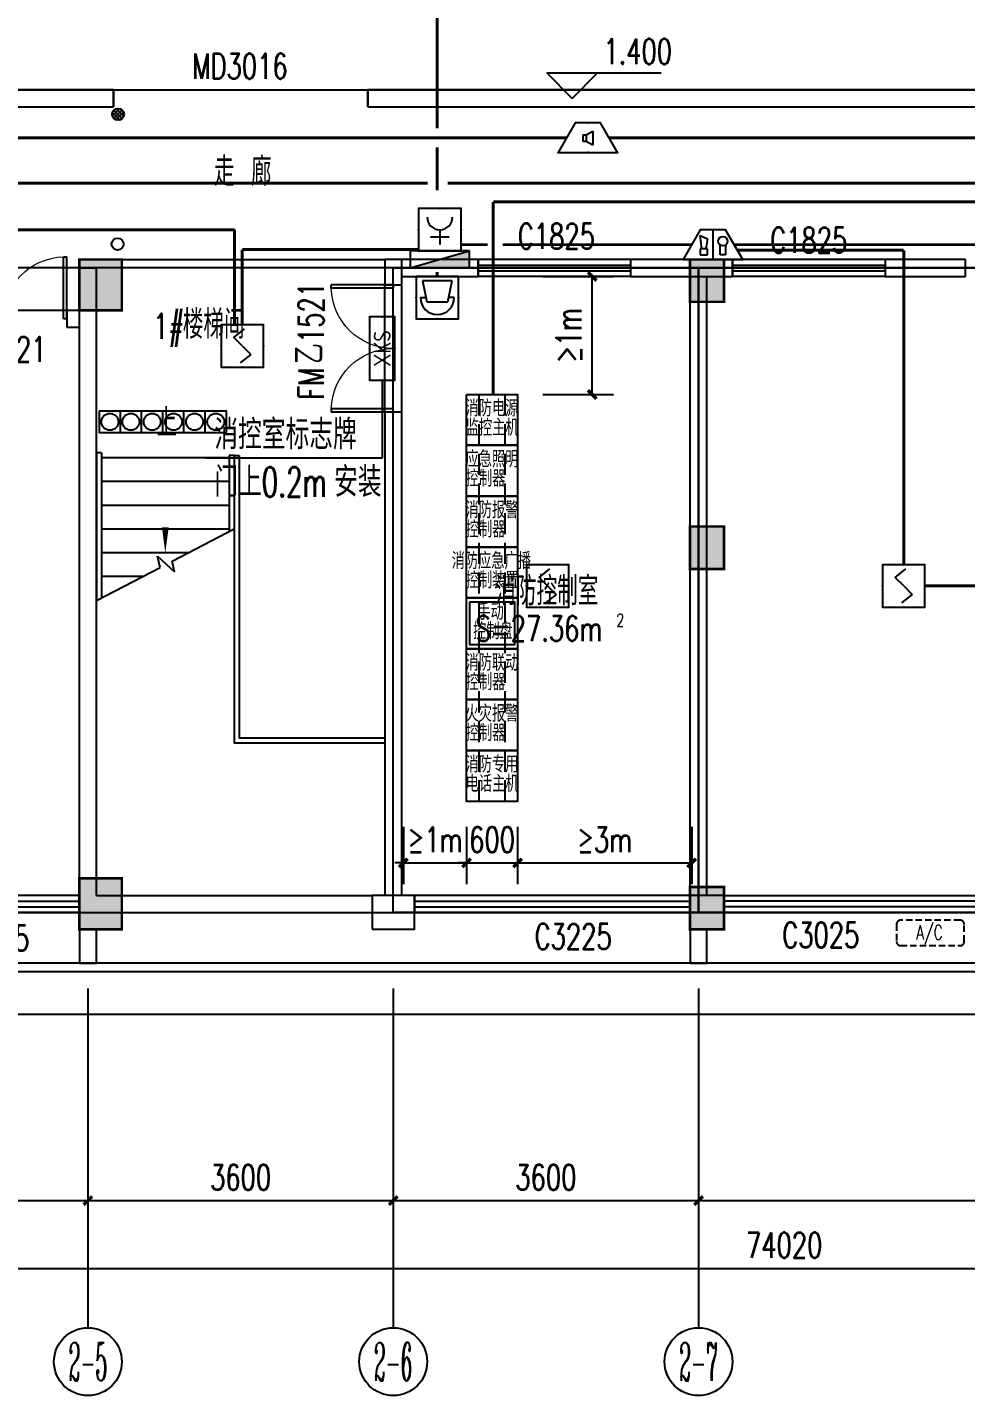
# Model space of a CAD drawing. Extents: x -9422388 to 15610651, y -1992469 to 953794.
# Drawn here: x -2956510 to -2945446, y -446159 to -430022 of the extents above; entities that cross this region are included whole.
import ezdxf
from ezdxf.enums import TextEntityAlignment as Align

# ---------------------------------------------------------------- set-up
doc = ezdxf.new("R2010")
doc.units = 0
doc.header["$LTSCALE"] = 1000
for name, pattern in [('( Hidden )', [0.375, 0.25, -0.125]), ('DASH', [0.35, 0.25, -0.1]), ('DOTE', [2.42, 2, -0.2, 0.02, -0.2])]:
    doc.linetypes.add(name, pattern=pattern)
for name, color, linetype in [('A-FLOR-HVAC', 4, 'Continuous'), ('AXIS_TEXT', 7, 'Continuous'), ('C-KZ', 2, 'Continuous'), ('C-Z-HATCH', 253, 'Continuous'), ('CABLETRAY_FIRE', 1, 'DASH'), ('DIM-箱柜', 3, 'Continuous'), ('DIM_SYMB', 3, 'Continuous'), ('EQUIP-消防', 3, 'Continuous'), ('EQUIP-箱柜', 3, 'Continuous'), ('EQUIP_消火栓', 7, 'Continuous'), ('TEL_DIM', 3, 'Continuous'), ('TEL_TEXT', 7, 'Continuous'), ('WINDOW_TEXT', 7, 'Continuous'), ('WIRE-消防', 5, 'DOTE'), ('WIRE-消防广播', 4, 'TG_BC'), ('WIRE-消防电话', 4, 'TG_F')]:
    doc.layers.add(name, color=color, linetype=linetype)
doc.styles.add('_TCH_AXIS', font='COMPLEX', dxfattribs={"bigfont": 'GBCBIG'})
doc.styles.add('_TCH_DIM', font='SIMPLEX', dxfattribs={"bigfont": 'GBCBIG'})
doc.styles.add('_TCH_DIM_T3', font='SIMPLEX', dxfattribs={"width": 0.705882, "bigfont": 'GBCBIG'})
doc.styles.add('_TCH_WINDOW', font='SIMPLEX', dxfattribs={"height": 3.5, "bigfont": 'GBCBIG'})
doc.styles.add('_TEL_ATTDEF', font='GBENOR', dxfattribs={"width": 0.8, "height": 3, "bigfont": 'GBCBIG'})
doc.styles.add('_TEL_DIM', font='SIMPLEX', dxfattribs={"width": 0.8, "height": 3.5, "bigfont": 'HZTXT'})
doc.styles.add('COMPLEX', font='COMPLEX')
doc.styles.get("Standard").update_dxf_attribs({"font": 'gbenor.shx', "bigfont": 'gbcbig.shx'})
doc.styles.add('TG_LINETYPE', font='SIMPLEX', dxfattribs={"width": 0.8, "height": 3.5, "bigfont": 'HZTXT'})
doc.linetypes.add('TG_BC', pattern='A,2,-0.85,["BC",TG_LINETYPE,S=0.1,R=0,X=-0.65,Y=-0.15],0', length=2.85)
doc.linetypes.add('TG_F', pattern='A,2,-0.4,["F",TG_LINETYPE,S=0.1,R=0,X=-0.28,Y=-0.15],0', length=2.4)
doc.dimstyles.new('_TCH_ARCH&&100', dxfattribs={"dimtxt": 297.5, "dimasz": 100, "dimexe": 250, "dimexo": 300, "dimgap": 126.25, "dimtad": 1, "dimdec": 0, "dimzin": 0, "dimdsep": 46, "dimtxsty": '_TCH_DIM_T3', "dimblk": 'ARCHTICK', "dimcen": 0.09, "dimclrt": 7, "dimazin": 2, "dimtfac": 1, "dimtdec": 0, "dimtix": 1, "dimtmove": 2, "dimatfit": 3, "dimfxl": 0, "dimtolj": 1, "dimtzin": 0, "dimarcsym": 0})

# ---------------------------------------------------------------- blocks, each defined once
blk = doc.blocks.new('KTWJ1')
at = {"layer": 'A-FLOR-HVAC', "color": 0, "linetype": '( Hidden )', "ltscale": 0.3}
blk.add_lwpolyline([(152982, -14209, 0.414214), (153032, -14259), (153732, -14259, 0.414214), (153782, -14209), (153782, -14009, 0.414214), (153732, -13959), (153032, -13959, 0.414214), (152982, -14009)], format="xyb", close=True, dxfattribs=at)
at = {"layer": 'A-FLOR-HVAC', "color": 0, "style": '_TCH_WINDOW', "width": 0.705882}
blk.add_text('A/C', height=170, dxfattribs=at).set_placement((153214, -14188))
blk = doc.blocks.new('宿舍楼柱网2')
at = {"layer": 'C-Z-HATCH'}
h = blk.add_hatch(color=0, dxfattribs=at)
h.dxf.hatch_style = 1
h.paths.add_polyline_path([(119100, 330556), (119600, 330556), (119600, 329956), (119100, 329956)])
h = blk.add_hatch(color=0, dxfattribs=at)
h.dxf.hatch_style = 1
h.paths.add_polyline_path([(126300, 330556), (126700, 330556), (126700, 330056), (126300, 330056)])
h = blk.add_hatch(color=0, dxfattribs=at)
h.dxf.hatch_style = 1
h.paths.add_polyline_path([(126300, 327406), (126700, 327406), (126700, 326906), (126300, 326906)])
h = blk.add_hatch(color=0, dxfattribs=at)
h.dxf.hatch_style = 1
h.paths.add_polyline_path([(119100, 323256), (119600, 323256), (119600, 322656), (119100, 322656)])
h = blk.add_hatch(color=0, dxfattribs=at)
h.dxf.hatch_style = 1
h.paths.add_polyline_path([(126300, 323156), (126700, 323156), (126700, 322656), (126300, 322656)])
at = {"layer": 'C-KZ', "color": 0, "const_width": 30}
for points in [[(119100, 330556), (119600, 330556), (119600, 329956), (119100, 329956)], [(126300, 330556), (126700, 330556), (126700, 330056), (126300, 330056)], [(126300, 327406), (126700, 327406), (126700, 326906), (126300, 326906)], [(119100, 323256), (119600, 323256), (119600, 322656), (119100, 322656)], [(126300, 323156), (126700, 323156), (126700, 322656), (126300, 322656)]]:
    blk.add_lwpolyline(points, close=True, dxfattribs=at)
blk = doc.blocks.new('_ArchTick')
at = {"color": 0, "linetype": 'ByBlock', "const_width": 0.4}
blk.add_lwpolyline([(-0.5, -0.5), (0.5, 0.5)], dxfattribs=at)
blk = doc.blocks.new('*D2781')
at = {"color": 0, "lineweight": -2, "transparency": 16777216}
for p, q in [((1362230, -199693), (1362230, -202943)), ((1436250, -199693), (1436250, -202943)), ((1362230, -202693), (1436250, -202693))]:
    blk.add_line(p, q, dxfattribs=at)
at = {"layer": 'Defpoints', "color": 0, "transparency": 16777216}
for p in [(1362230, -199393), (1436250, -199393), (1436250, -202693)]:
    blk.add_point(p, dxfattribs=at)
at = {"color": 0, "lineweight": -2, "transparency": 16777216, "xscale": 100, "yscale": 100, "zscale": 100, "rotation": 180}
blk.add_blockref('_ArchTick', (1362230, -202693), dxfattribs=at)
at = {"color": 0, "lineweight": -2, "transparency": 16777216, "xscale": 100, "yscale": 100, "zscale": 100}
blk.add_blockref('_ArchTick', (1436250, -202693), dxfattribs=at)
at = {"color": 7, "transparency": 16777216, "insert": (1399240, -202418), "char_height": 297.5, "attachment_point": 5, "style": '_TCH_DIM_T3'}
blk.add_mtext('\\A1;74020', dxfattribs=at)
blk = doc.blocks.new('*D2785')
at = {"color": 0, "lineweight": -2, "transparency": 16777216}
for p, q in [((1383830, -199693), (1383830, -202143)), ((1391030, -199693), (1391030, -202143)), ((1383830, -201893), (1391030, -201893))]:
    blk.add_line(p, q, dxfattribs=at)
at = {"layer": 'Defpoints', "color": 0, "transparency": 16777216}
for p in [(1383830, -199393), (1391030, -199393), (1391030, -201893)]:
    blk.add_point(p, dxfattribs=at)
at = {"color": 0, "lineweight": -2, "transparency": 16777216, "xscale": 100, "yscale": 100, "zscale": 100, "rotation": 180}
blk.add_blockref('_ArchTick', (1383830, -201893), dxfattribs=at)
at = {"color": 0, "lineweight": -2, "transparency": 16777216, "xscale": 100, "yscale": 100, "zscale": 100}
blk.add_blockref('_ArchTick', (1391030, -201893), dxfattribs=at)
at = {"color": 7, "transparency": 16777216, "insert": (1387430, -201618), "char_height": 297.5, "attachment_point": 5, "style": '_TCH_DIM_T3'}
blk.add_mtext('\\A1;7200', dxfattribs=at)
blk = doc.blocks.new('*D2786')
at = {"color": 0, "lineweight": -2, "transparency": 16777216}
for p, q in [((1391030, -199693), (1391030, -202143)), ((1394630, -199693), (1394630, -202143)), ((1391030, -201893), (1394630, -201893))]:
    blk.add_line(p, q, dxfattribs=at)
at = {"layer": 'Defpoints', "color": 0, "transparency": 16777216}
for p in [(1391030, -199393), (1394630, -199393), (1394630, -201893)]:
    blk.add_point(p, dxfattribs=at)
at = {"color": 0, "lineweight": -2, "transparency": 16777216, "xscale": 100, "yscale": 100, "zscale": 100, "rotation": 180}
blk.add_blockref('_ArchTick', (1391030, -201893), dxfattribs=at)
at = {"color": 0, "lineweight": -2, "transparency": 16777216, "xscale": 100, "yscale": 100, "zscale": 100}
blk.add_blockref('_ArchTick', (1394630, -201893), dxfattribs=at)
at = {"color": 7, "transparency": 16777216, "insert": (1392830, -201618), "char_height": 297.5, "attachment_point": 5, "style": '_TCH_DIM_T3'}
blk.add_mtext('\\A1;3600', dxfattribs=at)
blk = doc.blocks.new('*D2787')
at = {"color": 0, "lineweight": -2, "transparency": 16777216}
for p, q in [((1394630, -199693), (1394630, -202143)), ((1398230, -199693), (1398230, -202143)), ((1394630, -201893), (1398230, -201893))]:
    blk.add_line(p, q, dxfattribs=at)
at = {"layer": 'Defpoints', "color": 0, "transparency": 16777216}
for p in [(1394630, -199393), (1398230, -199393), (1398230, -201893)]:
    blk.add_point(p, dxfattribs=at)
at = {"color": 0, "lineweight": -2, "transparency": 16777216, "xscale": 100, "yscale": 100, "zscale": 100, "rotation": 180}
blk.add_blockref('_ArchTick', (1394630, -201893), dxfattribs=at)
at = {"color": 0, "lineweight": -2, "transparency": 16777216, "xscale": 100, "yscale": 100, "zscale": 100}
blk.add_blockref('_ArchTick', (1398230, -201893), dxfattribs=at)
at = {"color": 7, "transparency": 16777216, "insert": (1396430, -201618), "char_height": 297.5, "attachment_point": 5, "style": '_TCH_DIM_T3'}
blk.add_mtext('\\A1;3600', dxfattribs=at)
blk = doc.blocks.new('*D2788')
at = {"color": 0, "lineweight": -2, "transparency": 16777216}
for p, q in [((1398230, -199693), (1398230, -202143)), ((1405430, -199693), (1405430, -202143)), ((1398230, -201893), (1405430, -201893))]:
    blk.add_line(p, q, dxfattribs=at)
at = {"layer": 'Defpoints', "color": 0, "transparency": 16777216}
for p in [(1398230, -199393), (1405430, -199393), (1405430, -201893)]:
    blk.add_point(p, dxfattribs=at)
at = {"color": 0, "lineweight": -2, "transparency": 16777216, "xscale": 100, "yscale": 100, "zscale": 100, "rotation": 180}
blk.add_blockref('_ArchTick', (1398230, -201893), dxfattribs=at)
at = {"color": 0, "lineweight": -2, "transparency": 16777216, "xscale": 100, "yscale": 100, "zscale": 100}
blk.add_blockref('_ArchTick', (1405430, -201893), dxfattribs=at)
at = {"color": 7, "transparency": 16777216, "insert": (1401830, -201618), "char_height": 297.5, "attachment_point": 5, "style": '_TCH_DIM_T3'}
blk.add_mtext('\\A1;7200', dxfattribs=at)
blk = doc.blocks.new('$DorLib2D$00000002')
at = {"color": 0}
for p, q in [((-0.5, 0), (-0.5, 0.4875)), ((-0.475, 0.4875), (-0.5, 0.4875)), ((-0.475, 0), (-0.475, 0.4875)), ((0.475, 0), (0.475, 0.4875)), ((0.475, 0.4875), (0.5, 0.4875)), ((0.5, 0), (0.5, 0.4875)), ((-0.5, 0), (-0.475, 0)), ((0.5, 0), (0.475, 0))]:
    blk.add_line(p, q, dxfattribs=at)
at = {"color": 0, "lineweight": 13}
for centre, start, end in [((-0.4875, 0), 0, 88.53072), ((0.4875, 0), 91.46928, 180)]:
    blk.add_arc(centre, 0.4875, start, end, dxfattribs=at)
blk = doc.blocks.new('_AXISO')
at = {"color": 0}
blk.add_circle((0, 0), 0.5, dxfattribs=at)
at = {"layer": 'AXIS_TEXT', "color": 0, "style": 'COMPLEX', "width": 1.041667}
blk.add_attdef('A', text='', height=0.56, dxfattribs=at).set_placement((-0.25, -0.28), (0.25, -0.28), align=Align.FIT)
blk = doc.blocks.new('$TCHSYS$WIN2D')
at = {"color": 0}
for p, q in [((-0.5, 0.5), (0.5, 0.5)), ((-0.5, 0.5), (-0.5, -0.5)), ((0.5, 0.5), (0.5, -0.5)), ((0.5, 0.1667), (-0.5, 0.1667)), ((0.5, -0.1667), (-0.5, -0.1667)), ((-0.5, -0.5), (0.5, -0.5))]:
    blk.add_line(p, q, dxfattribs=at)
blk = doc.blocks.new('$equip$00002658')
for p, q in [((0.5, 1), (-0.5, 1)), ((-0.5, 1), (-0.5, 0)), ((0.5, 0), (0.5, 1)), ((-0.4, 0.5), (-0.27, 0.5)), ((-0.25, 0.6), (-0.35, 0.1)), ((0.25, 0.6), (-0.25, 0.6)), ((0.35, 0.1), (0.25, 0.6)), ((0.4, 0.5), (0.27, 0.5)), ((-0.5, 0), (0.5, 0)), ((-0.35, 0.1), (0.35, 0.1))]:
    blk.add_line(p, q)
at = {"const_width": 0.04}
blk.add_lwpolyline([(-0.5, 1), (0.5, 1), (0.5, 0), (-0.5, 0), (-0.5, 1), (0.5, 1)], dxfattribs=at)
blk.add_arc((0, 0.5), 0.4, 0, 180)
for p in [(0, 1), (-0.5, 0.5), (0.5, 0.5), (0, 0)]:
    blk.add_point(p)
at = {"color": 7, "flags": 1}
for tag, height, p in [('B', 0.4, (0.762, 0.292)), ('A', 0.00002, (0, 0))]:
    blk.add_attdef(tag, text='', height=height, dxfattribs=at).set_placement(p, align=Align.MIDDLE_CENTER)
blk = doc.blocks.new('$Equip$00002649')
for p, q in [((-0.5, 0.5), (-0.5, -0.5)), ((0.5, 0.5), (-0.5, 0.5)), ((-0.2, 0.2), (0.05, 0.4)), ((0.5, -0.5), (0.5, 0.5)), ((0, 0), (-0.2, 0.2)), ((0, 0), (0.2, -0.2)), ((0.2, -0.2), (-0.05, -0.4)), ((-0.5, -0.5), (0.5, -0.5))]:
    blk.add_line(p, q)
at = {"const_width": 0.04}
blk.add_lwpolyline([(-0.5, 0.5), (0.5, 0.5), (0.5, -0.5), (-0.5, -0.5), (-0.5, 0.5), (0.5, 0.5)], dxfattribs=at)
for p in [(0, 0.5), (-0.5, 0), (0.5, 0), (0, -0.5)]:
    blk.add_point(p)
at = {"color": 7, "flags": 1}
for tag, height, p in [('A', 0.00002, (0, 0)), ('B', 0.4, (0.762, -0.208))]:
    blk.add_attdef(tag, text='', height=height, dxfattribs=at).set_placement(p, align=Align.MIDDLE_CENTER)
blk = doc.blocks.new('$equip$00002705')
for p, q in [((-0.75, 0.6), (-0.75, 0)), ((0.75, 0.6), (-0.75, 0.6)), ((0.75, 0), (0.75, 0.6)), ((-0.75, 0), (0.75, 0))]:
    blk.add_line(p, q)
at = {"const_width": 0.04}
blk.add_lwpolyline([(-0.75, 0.6), (-0.75, 0), (0.75, 0), (0.75, 0.6), (-0.75, 0.6), (-0.75, 0)], dxfattribs=at)
for p in [(0, 0.6), (-0.75, 0.3), (0, 0), (0.75, 0.3)]:
    blk.add_point(p)
at = {"color": 7, "style": '_TEL_DIM'}
blk.add_attdef('$TEXT$', text='', height=0.4, dxfattribs=at).set_placement((0, 0.3), align=Align.MIDDLE_CENTER)
at = {"color": 7, "style": '_TEL_DIM', "flags": 1}
for tag in ['REMARK', 'A']:
    blk.add_attdef(tag, text='', height=0.4, dxfattribs=at).set_placement((0, 0), align=Align.MIDDLE_CENTER)
blk = doc.blocks.new('$equip$00002656')
for p, q in [((-0.5, 1), (-0.5, 0)), ((0.5, 1), (-0.5, 1)), ((0.5, 0), (0.5, 1)), ((-0.219, 0.331), (0.222, 0.331)), ((0, 0.5), (0, 0.15)), ((-0.5, 0), (0.5, 0))]:
    blk.add_line(p, q)
at = {"const_width": 0.04}
blk.add_lwpolyline([(-0.5, 1), (0.5, 1), (0.5, 0), (-0.5, 0), (-0.5, 1), (0.5, 1)], dxfattribs=at)
blk.add_arc((0, 0.8), 0.3, 180, 0)
for p in [(0, 1), (-0.5, 0.5), (0.5, 0.5), (0, 0)]:
    blk.add_point(p)
at = {"color": 7, "flags": 1}
for tag, height, p in [('B', 0.4, (0.762, 0.292)), ('A', 0.00002, (0, 0))]:
    blk.add_attdef(tag, text='', height=height, dxfattribs=at).set_placement(p, align=Align.MIDDLE_CENTER)
blk = doc.blocks.new('$equip$00002679')
for p, q in [((-0.3, 0.699), (-0.703, 0)), ((0.3, 0.699), (-0.3, 0.699)), ((0.3, 0.699), (-0.3, 0.699)), ((0, 0.699), (0, 0)), ((0.703, 0), (0.3, 0.699)), ((-0.264, 0.249), (-0.304, 0.569)), ((-0.304, 0.569), (-0.128, 0.489)), ((-0.128, 0.489), (-0.168, 0.249)), ((0.174, 0.11), (0.174, 0.338)), ((0.294, 0.338), (0.294, 0.11)), ((-0.703, 0), (0.703, 0)), ((-0.304, 0.249), (-0.304, 0.113)), ((-0.128, 0.249), (-0.304, 0.249)), ((-0.304, 0.113), (-0.128, 0.113)), ((-0.128, 0.113), (-0.128, 0.249)), ((0.294, 0.11), (0.174, 0.11))]:
    blk.add_line(p, q)
at = {"const_width": 0.04}
for points in [[(-0.299, 0.699), (0.301, 0.699), (0.703, 0), (-0.702, 0), (-0.299, 0.699), (0.301, 0.699)], [(-0.3, 0.699), (0.3, 0.699), (0.703, 0), (-0.703, 0), (-0.3, 0.699), (0.3, 0.699)]]:
    blk.add_lwpolyline(points, dxfattribs=at)
blk.add_circle((0.234, 0.43), 0.111)
for p in [(0, 0.699), (-0.501, 0.349), (0.502, 0.349), (0, 0)]:
    blk.add_point(p)
at = {"color": 7, "flags": 1}
for tag, height, p in [('B', 0.4, (0.961, 0.299)), ('A', 0.00002, (0, 0))]:
    blk.add_attdef(tag, text='', height=height, dxfattribs=at).set_placement(p, align=Align.MIDDLE_CENTER)
blk = doc.blocks.new('$equip$00002677')
for p, q in [((-0.3, 0.699), (-0.703, 0)), ((0.3, 0.699), (-0.3, 0.699)), ((0.703, 0), (0.3, 0.699)), ((-0.117, 0.421), (-0.117, 0.26)), ((-0.117, 0.421), (-0.036, 0.421)), ((-0.036, 0.421), (0.118, 0.503)), ((-0.036, 0.421), (-0.036, 0.26)), ((0.118, 0.503), (0.118, 0.173)), ((-0.703, 0), (0.703, 0)), ((-0.036, 0.26), (-0.117, 0.26)), ((0.118, 0.173), (-0.036, 0.26))]:
    blk.add_line(p, q)
at = {"const_width": 0.04}
blk.add_lwpolyline([(-0.3, 0.699), (0.3, 0.699), (0.703, 0), (-0.703, 0), (-0.3, 0.699), (0.3, 0.699)], dxfattribs=at)
blk.add_lwpolyline([(-0.3, 0.699), (0.3, 0.699), (0.703, 0), (-0.703, 0), (-0.3, 0.699), (0.3, 0.699)], dxfattribs=at)
for p in [(0, 0.699), (-0.501, 0.349), (0.502, 0.349), (0, 0)]:
    blk.add_point(p)
at = {"color": 7, "flags": 1}
for tag, height, p in [('B', 0.4, (0.961, 0.299)), ('A', 0.00002, (0, 0))]:
    blk.add_attdef(tag, text='', height=height, dxfattribs=at).set_placement(p, align=Align.MIDDLE_CENTER)
blk = doc.blocks.new('*D2993')
at = {"layer": 'Defpoints', "color": 0, "transparency": 16777216}
for p in [(-2950730, -432959), (-2949850, -432959), (-2950730, -434351)]:
    blk.add_point(p, dxfattribs=at)
at = {"layer": 'TEL_DIM', "color": 0, "lineweight": -2, "transparency": 16777216}
for p, q in [((-2950430, -432959), (-2949600, -432959)), ((-2949850, -434351), (-2949850, -432959)), ((-2950430, -434351), (-2949600, -434351))]:
    blk.add_line(p, q, dxfattribs=at)
at = {"layer": 'TEL_DIM', "color": 0, "lineweight": -2, "transparency": 16777216, "xscale": 100, "yscale": 100, "zscale": 100}
for p, rotation in [((-2949850, -432959), 90), ((-2949850, -434351), 270)]:
    blk.add_blockref('_ArchTick', p, dxfattribs=dict(at, rotation=rotation))
at = {"layer": 'TEL_DIM', "color": 7, "transparency": 16777216, "insert": (-2950125, -433655), "char_height": 297.5, "attachment_point": 5, "rotation": 90, "style": '_TCH_DIM_T3'}
blk.add_mtext('\\A1;≥1m', dxfattribs=at)
blk = doc.blocks.new('*D2994')
at = {"layer": 'Defpoints', "color": 0, "transparency": 16777216}
for p in [(-2950730, -439151), (-2948676, -439151), (-2948676, -439877)]:
    blk.add_point(p, dxfattribs=at)
at = {"layer": 'TEL_DIM', "color": 0, "lineweight": -2, "transparency": 16777216}
for p, q in [((-2950730, -439451), (-2950730, -440127)), ((-2948676, -439451), (-2948676, -440127)), ((-2950730, -439877), (-2948676, -439877))]:
    blk.add_line(p, q, dxfattribs=at)
at = {"layer": 'TEL_DIM', "color": 0, "lineweight": -2, "transparency": 16777216, "xscale": 100, "yscale": 100, "zscale": 100, "rotation": 180}
blk.add_blockref('_ArchTick', (-2950730, -439877), dxfattribs=at)
at = {"layer": 'TEL_DIM', "color": 0, "lineweight": -2, "transparency": 16777216, "xscale": 100, "yscale": 100, "zscale": 100}
blk.add_blockref('_ArchTick', (-2948676, -439877), dxfattribs=at)
at = {"layer": 'TEL_DIM', "color": 7, "transparency": 16777216, "insert": (-2949703, -439602), "char_height": 297.5, "attachment_point": 5, "style": '_TCH_DIM_T3'}
blk.add_mtext('\\A1;≥3m', dxfattribs=at)
blk = doc.blocks.new('*D2995')
at = {"layer": 'Defpoints', "color": 0, "transparency": 16777216}
for p in [(-2951330, -439151), (-2950730, -439151), (-2950730, -439877)]:
    blk.add_point(p, dxfattribs=at)
at = {"layer": 'TEL_DIM', "color": 0, "lineweight": -2, "transparency": 16777216}
for p, q in [((-2951330, -439451), (-2951330, -440127)), ((-2950730, -439451), (-2950730, -440127)), ((-2951330, -439877), (-2951430, -439877)), ((-2951330, -439877), (-2950730, -439877)), ((-2950730, -439877), (-2950630, -439877))]:
    blk.add_line(p, q, dxfattribs=at)
at = {"layer": 'TEL_DIM', "color": 0, "lineweight": -2, "transparency": 16777216, "xscale": 100, "yscale": 100, "zscale": 100}
blk.add_blockref('_ArchTick', (-2951330, -439877), dxfattribs=at)
at = {"layer": 'TEL_DIM', "color": 0, "lineweight": -2, "transparency": 16777216, "xscale": 100, "yscale": 100, "zscale": 100, "rotation": 180}
blk.add_blockref('_ArchTick', (-2950730, -439877), dxfattribs=at)
at = {"layer": 'TEL_DIM', "color": 7, "transparency": 16777216, "insert": (-2951030, -439602), "char_height": 297.5, "attachment_point": 5, "style": '_TCH_DIM_T3'}
blk.add_mtext('\\A1;600', dxfattribs=at)
blk = doc.blocks.new('*D2996')
at = {"layer": 'Defpoints', "color": 0, "transparency": 16777216}
for p in [(-2952076, -439151), (-2951330, -439151), (-2951330, -439877)]:
    blk.add_point(p, dxfattribs=at)
at = {"layer": 'TEL_DIM', "color": 0, "lineweight": -2, "transparency": 16777216}
for p, q in [((-2952076, -439451), (-2952076, -440127)), ((-2951330, -439451), (-2951330, -440127)), ((-2952076, -439877), (-2952176, -439877)), ((-2952076, -439877), (-2951330, -439877)), ((-2951330, -439877), (-2951230, -439877))]:
    blk.add_line(p, q, dxfattribs=at)
at = {"layer": 'TEL_DIM', "color": 0, "lineweight": -2, "transparency": 16777216, "xscale": 100, "yscale": 100, "zscale": 100}
blk.add_blockref('_ArchTick', (-2952076, -439877), dxfattribs=at)
at = {"layer": 'TEL_DIM', "color": 0, "lineweight": -2, "transparency": 16777216, "xscale": 100, "yscale": 100, "zscale": 100, "rotation": 180}
blk.add_blockref('_ArchTick', (-2951330, -439877), dxfattribs=at)
at = {"layer": 'TEL_DIM', "color": 7, "transparency": 16777216, "insert": (-2951703, -439602), "char_height": 297.5, "attachment_point": 5, "style": '_TCH_DIM_T3'}
blk.add_mtext('\\A1;≥1m', dxfattribs=at)
blk = doc.blocks.new('$TwtSys$00000434')
at = {"color": 0}
for p, q in [((-0.5, 0.5), (-0.5, -0.5)), ((-0.5, -0.5), (0.5, 0.5)), ((0.5, 0.5), (-0.5, 0.5)), ((0.5, -0.5), (0.5, 0.5)), ((-0.5, -0.5), (0.5, -0.5))]:
    blk.add_line(p, q, dxfattribs=at)
blk.add_solid([(0.5, -0.5), (0.5, 0.5), (-0.5, -0.5)], dxfattribs=at)
blk = doc.blocks.new('76867')
h = blk.add_hatch()
h.set_pattern_fill('ANSI37', color=8, scale=20)
h.set_pattern_definition([(45, (337078.676, 194924.172), (-22.4506403, 22.4506403), []), (135, (337078.676, 194924.172), (-22.4506403, -22.4506403), [])])
edge = h.paths.add_edge_path()
edge.add_arc((1391386.1, -189080.4), 70, 0, 360)
at = {"color": 8}
for p, q in [((1396740.4, -188892.6), (1396440.4, -188592.6)), ((1396440.4, -188592.6), (1397791.4, -188592.6)), ((1396740.4, -188892.6), (1397040.4, -188592.6)), ((1391329.8, -188792.6), (1376729.8, -188792.6)), ((1391329.8, -188992.6), (1391329.8, -188792.6)), ((1391329.8, -188792.6), (1394329.8, -188792.6)), ((1412729.8, -188792.5), (1394329.8, -188792.6)), ((1394329.8, -188792.6), (1394329.8, -188992.6)), ((1376729.8, -188992.6), (1391329.8, -188992.6)), ((1394329.8, -188992.6), (1412729.8, -188992.5)), ((1390929.8, -191492.6), (1390929.8, -190892.6)), ((1390929.8, -190892.6), (1391129.8, -190892.6)), ((1391129.8, -191492.6), (1391129.8, -190892.6)), ((1394529.8, -190792.6), (1394529.8, -191092.6)), ((1394729.8, -190792.6), (1394529.8, -190792.6)), ((1394729.8, -191092.6), (1394729.8, -190792.6)), ((1395629.8, -190792.6), (1394729.8, -190792.6)), ((1395629.8, -190992.6), (1395629.8, -190792.6)), ((1398229.8, -190792.6), (1397429.8, -190792.6)), ((1397429.8, -190792.6), (1397429.8, -190992.6)), ((1398629.8, -190792.6), (1398229.8, -190792.6)), ((1398629.8, -190992.6), (1398629.8, -190792.6)), ((1401379.8, -190792.6), (1400429.8, -190792.6)), ((1400429.8, -190792.6), (1400429.8, -190992.6)), ((1401379.8, -190992.6), (1401379.8, -190792.6)), ((1394729.8, -190992.6), (1395629.8, -190992.6)), ((1397429.8, -190992.6), (1398229.8, -190992.6)), ((1398129.8, -198292.6), (1398129.8, -190992.6)), ((1398229.8, -190992.6), (1398629.8, -190992.6)), ((1398329.8, -198292.6), (1398329.8, -190992.6)), ((1400429.8, -190992.6), (1401379.8, -190992.6)), ((1394529.8, -192592.6), (1394529.8, -191092.6)), ((1394529.8, -191092.6), (1394729.8, -191092.6)), ((1394729.8, -192592.6), (1394729.8, -191092.6)), ((1390779.8, -191392.6), (1389279.8, -191392.6)), ((1390929.8, -191392.6), (1390779.8, -191392.6)), ((1390779.8, -191392.6), (1390779.8, -191592.6)), ((1390929.8, -198492.6), (1390929.8, -191492.6)), ((1391129.8, -198292.6), (1391129.8, -191492.6)), ((1390779.8, -191592.6), (1390929.8, -191592.6)), ((1394729.8, -192592.6), (1394529.8, -192592.6)), ((1394529.8, -192592.6), (1394529.8, -198292.6)), ((1394729.8, -198292.6), (1394729.8, -192592.6)), ((1391129.8, -193072.6), (1391129.8, -194814.8)), ((1391189.8, -193072.6), (1391129.8, -193072.6)), ((1391129.8, -193132.6), (1391129.8, -194814.8)), ((1391189.8, -193072.6), (1391189.8, -194783.6)), ((1392694.8, -193132.6), (1391189.8, -193132.6)), ((1392694.8, -193102.6), (1392694.8, -194001.6)), ((1392754.8, -193102.6), (1392694.8, -193102.6)), ((1392754.8, -193102.6), (1392754.8, -193970.4)), ((1392754.8, -193132.6), (1392754.8, -193970.4)), ((1392694.8, -193412.6), (1391189.8, -193412.6)), ((1392694.8, -193692.6), (1391189.8, -193692.6)), ((1392022, -194351.1), (1392754.8, -193970.4)), ((1392694.8, -193972.6), (1391189.8, -193972.6)), ((1392211.7, -194252.6), (1391189.8, -194252.6)), ((1391880.3, -194424.8), (1391851.2, -194293)), ((1391851.2, -194293), (1392049.4, -194474.8)), ((1391129.8, -194814.8), (1391880.3, -194424.8)), ((1392049.4, -194474.8), (1392022, -194351.1)), ((1391672.9, -194532.6), (1391189.8, -194532.6)), ((1390929.8, -198492.6), (1390929.8, -198292.6)), ((1391129.8, -198292.6), (1394379.8, -198292.6)), ((1394529.8, -198292.6), (1394379.8, -198292.6)), ((1394879.8, -198292.6), (1394729.8, -198292.6)), ((1394879.8, -198692.6), (1394879.8, -198292.6)), ((1398229.8, -198292.6), (1398129.8, -198292.6)), ((1398129.8, -198292.6), (1398129.8, -198492.6)), ((1398529.8, -198292.6), (1398229.8, -198292.6)), ((1398529.8, -198492.6), (1398529.8, -198292.6)), ((1390929.8, -198492.6), (1394379.8, -198492.6)), ((1394379.8, -198492.6), (1394379.8, -198692.6)), ((1398129.8, -198492.6), (1398229.8, -198492.6)), ((1398229.8, -198492.6), (1398529.8, -198492.6)), ((1394379.8, -198692.6), (1394879.8, -198692.6)), ((1391029.8, -199392.6), (1391029.8, -203392.6)), ((1394629.8, -199392.6), (1394629.8, -203392.6)), ((1398229.8, -199392.6), (1398229.8, -203392.6))]:
    blk.add_line(p, q, dxfattribs=at)
at = {"color": 8, "linetype": 'DASH'}
for p, q in [((1391329.8, -188792.6), (1391329.8, -188992.6)), ((1394329.8, -188992.6), (1394329.8, -188792.6))]:
    blk.add_line(p, q, dxfattribs=at)
at = {"color": 8}
for points in [[(1362129.8, -198492.6), (1362129.8, -199692.6), (1437016.2, -199692.6), (1442376.7, -190006.3), (1428055.4, -167156.9), (1427208.2, -167688.1, -0.4142136), (1427897.4, -167846.3), (1441326.9, -189272.8, -0.2728148), (1441368.4, -190795.7), (1437149.6, -198418.9, -0.2728148), (1435837.2, -199192.6), (1362829.8, -199192.6, -0.4142136), (1362129.8, -198492.6)], [(1412729.8, -199092.6), (1362829.8, -199092.6, -0.4142136), (1362229.8, -198492.6), (1362229.8, -198492.6)]]:
    blk.add_lwpolyline(points, format="xyb", dxfattribs=at)
for points in [[(1369329.8, -198492.6), (1436308.8, -198492.6), (1440984.3, -190044.2), (1427038.8, -167794.6), (1420599.1, -171830.5), (1430951.3, -188347.3), (1429542.7, -190892.6), (1376629.8, -190892.6), (1376629.8, -188792.6), (1369329.8, -188792.6)], [(1398229.8, -198492.6), (1394629.8, -198492.6), (1394629.8, -190892.6), (1398229.8, -190892.6)], [(1398229.8, -190892.6), (1406929.8, -190892.6), (1406929.8, -198492.6), (1398229.8, -198492.6)], [(1392662.3, -192832.6), (1392662.3, -192582.6), (1391162.3, -192582.6), (1391162.3, -192832.6)], [(1394379.8, -198692.6), (1394879.8, -198692.6), (1394879.8, -198292.6), (1394379.8, -198292.6)], [(1390929.8, -199092.6), (1391129.8, -199092.6), (1391129.8, -198692.6), (1390929.8, -198692.6)], [(1398129.8, -199092.6), (1398329.8, -199092.6), (1398329.8, -198692.6), (1398129.8, -198692.6)]]:
    blk.add_lwpolyline(points, close=True, dxfattribs=at)
blk.add_lwpolyline([(1376629.8, -188792.6), (1426222.2, -188792.5, 0.5895079), (1427408.5, -186649), (1418819.7, -172945.8), (1420599.1, -171830.5), (1430951.3, -188347.3), (1429542.7, -190892.6), (1376629.8, -190892.6)], format="xyb", close=True, dxfattribs=at)
for points in [[(1391429.8, -190792.6), (1394529.8, -190792.6)], [(1391412.3, -192832.6), (1391412.3, -192582.6)], [(1391662.3, -192832.6), (1391662.3, -192582.6)], [(1391912.3, -192832.6), (1391912.3, -192582.6)], [(1392162.3, -192832.6), (1392162.3, -192582.6)], [(1392412.3, -192832.6), (1392412.3, -192582.6)], [(1392754.8, -193102.6), (1392754.8, -196492.6), (1394529.8, -196492.6)], [(1392754.8, -193102.6), (1392814.8, -193102.6)], [(1392814.8, -193102.6), (1392814.8, -196432.6), (1394529.8, -196432.6)]]:
    blk.add_lwpolyline(points, dxfattribs=at)
for centre, radius in [((1391386.1, -189080.4), 70), ((1391379.3, -190611.1), 70), ((1391289.8, -192707.6), 100), ((1391537.3, -192707.6), 100), ((1391787.3, -192707.6), 100), ((1392039.8, -192707.6), 100), ((1392287.3, -192707.6), 100), ((1392537.3, -192707.6), 100)]:
    blk.add_circle(centre, radius, dxfattribs=at)
at = {"layer": 'DIM_SYMB', "color": 8}
blk.add_lwpolyline([(1391942.3, -192992.6, 0, 0, 0), (1391942.3, -194252.6, 0, 80, 0), (1391942.3, -193952.6, 0, 0, 0)], format="xyseb", dxfattribs=at)
at = {"color": 8}
ref = blk.add_blockref('$TCHSYS$WIN2D', (1396529.8, -190892.6), dxfattribs=dict(at, xscale=-1800, yscale=200, zscale=200, rotation=359.9999999999944))
ref.add_attrib('A', 'C1825', (1396099.5, -190666.4), dxfattribs={"layer": 'WINDOW_TEXT', "color": 8, "height": 297.5, "style": '_TCH_WINDOW', "width": 0.705882})
ref = blk.add_blockref('$TCHSYS$WIN2D', (1399529.8, -190892.6), dxfattribs=dict(at, xscale=-1800, yscale=200, zscale=200, rotation=359.9999999999954))
ref.add_attrib('A', 'C1825', (1399074.8, -190713.6), dxfattribs={"layer": 'WINDOW_TEXT', "color": 8, "height": 297.5, "style": '_TCH_WINDOW', "width": 0.705882})
for name, p in [('宿舍楼柱网2', (1271829.4, -521348.5)), ('KTWJ1', (1247582.3, -184626.5))]:
    blk.add_blockref(name, p, dxfattribs=at)
ref = blk.add_blockref('$DorLib2D$00000002', (1390029.8, -191492.6), dxfattribs=dict(at, xscale=1500, yscale=-1500, zscale=200, rotation=180))
ref.add_attrib('A', 'M1521', (1389604.8, -192001.2), dxfattribs={"layer": 'WINDOW_TEXT', "color": 8, "height": 297.5, "style": '_TCH_WINDOW', "width": 0.705882})
at = {"color": 8, "xscale": -1500, "yscale": 1500, "zscale": 200, "rotation": 90.00000000040554}
blk.add_blockref('$DorLib2D$00000002', (1394629.8, -191842.6), dxfattribs=at)
at = {"color": 8}
ref = blk.add_blockref('$TCHSYS$WIN2D', (1389304.8, -198392.6), dxfattribs=dict(at, xscale=-3250, yscale=200, zscale=200, rotation=359.9999999999972))
ref.add_attrib('A', 'XJC3225', (1389105.6, -198947.2), dxfattribs={"layer": 'WINDOW_TEXT', "color": 8, "height": 297.5, "style": '_TCH_WINDOW', "width": 0.705882})
ref = blk.add_blockref('$TCHSYS$WIN2D', (1396504.8, -198392.6), dxfattribs=dict(at, xscale=-3250, yscale=200, zscale=200, rotation=359.9999999999926))
ref.add_attrib('A', 'C3225', (1396297.6, -198925.9), dxfattribs={"layer": 'WINDOW_TEXT', "color": 8, "height": 297.5, "style": '_TCH_WINDOW', "width": 0.705882})
ref = blk.add_blockref('$TCHSYS$WIN2D', (1400054.8, -198392.6), dxfattribs=dict(at, xscale=3049.999114640988, yscale=200, zscale=200, rotation=359.9999999999936))
ref.add_attrib('A', 'C3025', (1399217.6, -198908.9), dxfattribs={"layer": 'WINDOW_TEXT', "color": 8, "height": 297.5, "style": '_TCH_WINDOW', "width": 0.705882})
ref = blk.add_blockref('_AXISO', (1391029.8, -203792.6), dxfattribs=dict(at, xscale=800, yscale=800, zscale=800))
ref.add_attrib('A', '2-5', dxfattribs={"layer": 'AXIS_TEXT', "color": 8, "height": 452.55, "style": '_TCH_AXIS', "width": 0.35}).set_placement((1390803.5, -204018.8), (1391256.1, -204018.8), align=Align.FIT)
ref = blk.add_blockref('_AXISO', (1394629.8, -203792.6), dxfattribs=dict(at, xscale=800, yscale=800, zscale=800))
ref.add_attrib('A', '2-6', dxfattribs={"layer": 'AXIS_TEXT', "color": 8, "height": 452.55, "style": '_TCH_AXIS', "width": 0.35}).set_placement((1394403.5, -204018.8), (1394856.1, -204018.8), align=Align.FIT)
ref = blk.add_blockref('_AXISO', (1398229.8, -203792.6), dxfattribs=dict(at, xscale=800, yscale=800, zscale=800))
ref.add_attrib('A', '2-7', dxfattribs={"layer": 'AXIS_TEXT', "color": 8, "height": 452.55, "style": '_TCH_AXIS', "width": 0.35}).set_placement((1398003.5, -204018.8), (1398456.1, -204018.8), align=Align.FIT)
at = {"color": 8, "style": '_TCH_DIM', "width": 0.705882}
for s, height, p in [('1.400', 297.5, (1397107.5, -188487.6)), ('1#', 297.5, (1391798.2, -191727.5)), ('S=27.36m', 297.5, (1395601.6, -195294.7)), ('2', 148.8, (1397261.6, -195119.7))]:
    blk.add_text(s, height=height, dxfattribs=at).set_placement(p)
at = {"color": 8, "style": '_TCH_DIM'}
for s, height, p in [('走', 337.6, (1392516.5, -189926.4)), ('廊', 337.6, (1392952.3, -189926.4)), ('楼梯间', 337.59, (1392148.2, -191727.5)), ('消防控制室', 337.59, (1395833.4, -194871.5))]:
    blk.add_text(s, height=height, dxfattribs=at).set_placement(p)
at = {"layer": 'DIM_SYMB', "color": 7, "style": '_TCH_DIM'}
blk.add_text('上', height=337.6, dxfattribs=at).set_placement((1391838.1, -192887.6))
at = {"layer": 'WINDOW_TEXT', "color": 8, "style": '_TCH_WINDOW', "width": 0.705882}
for s, rotation, p in [('MD3016', 0.00004, (1392259.8, -188661.6)), ('1521', 90, (1393809.9, -191778)), ('FM', 90, (1393809.9, -192443.7))]:
    blk.add_text(s, height=297.5, rotation=rotation, dxfattribs=at).set_placement(p)
at = {"layer": 'WINDOW_TEXT', "color": 8, "style": '_TCH_WINDOW'}
blk.add_text('乙', height=337.6, rotation=90, dxfattribs=at).set_placement((1393809.9, -192023.7))
at = {"color": 8}
for p1, p2, distance, picture, middle in [((1362229.8, -199392.6), (1436249.8, -199392.6), -3300, '*D2781', (1399239.8, -202417.6)), ((1383829.8, -199392.6), (1391029.8, -199392.6), -2500, '*D2785', (1387429.8, -201617.6)), ((1391029.8, -199392.6), (1394629.8, -199392.6), -2500, '*D2786', (1392829.8, -201617.6)), ((1394629.8, -199392.6), (1398229.8, -199392.6), -2500, '*D2787', (1396429.8, -201617.6)), ((1398229.8, -199392.6), (1405429.8, -199392.6), -2500, '*D2788', (1401829.8, -201617.6))]:
    dim = blk.add_aligned_dim(p1=p1, p2=p2, distance=distance, dimstyle='_TCH_ARCH&&100', dxfattribs=at)
    dim.commit()
    dim.dimension.update_dxf_attribs({"geometry": picture, "text_midpoint": middle})

msp = doc.modelspace()

# ---------------------------------------------------------------- linework, layer by layer
at = {"linetype": 'ByBlock', "ltscale": 2}
for points in [[(-2951330.47261, -434350.77477), (-2950730.47261, -434350.77477), (-2950730.47261, -434950.77477), (-2951330.47261, -434950.77477), (-2951330.47261, -434350.77477)], [(-2951330.47261, -434950.77477), (-2950730.47261, -434950.77477), (-2950730.47261, -435550.77477), (-2951330.47261, -435550.77477), (-2951330.47261, -434950.77477)], [(-2951330.47261, -435550.77477), (-2950730.47261, -435550.77477), (-2950730.47261, -436150.77477), (-2951330.47261, -436150.77477), (-2951330.47261, -435550.77477)], [(-2951330.47261, -436150.77477), (-2950730.47261, -436150.77477), (-2950730.47261, -436750.77477), (-2951330.47261, -436750.77477), (-2951330.47261, -436150.77477)], [(-2951330.47261, -436750.77477), (-2950730.47261, -436750.77477), (-2950730.47261, -437350.77477), (-2951330.47261, -437350.77477), (-2951330.47261, -436750.77477)], [(-2951330.47261, -437350.77477), (-2950730.47261, -437350.77477), (-2950730.47261, -437950.77477), (-2951330.47261, -437950.77477), (-2951330.47261, -437350.77477)], [(-2951330.47261, -437950.77477), (-2950730.47261, -437950.77477), (-2950730.47261, -438550.77477), (-2951330.47261, -438550.77477), (-2951330.47261, -437950.77477)], [(-2951330.47261, -438550.77477), (-2950730.47261, -438550.77477), (-2950730.47261, -439150.77477), (-2951330.47261, -439150.77477), (-2951330.47261, -438550.77477)]]:
    msp.add_lwpolyline(points, dxfattribs=at)
msp.add_lwpolyline([(-2951293.33009, -436796.39951), (-2950767.40366, -436796.39951), (-2950767.40366, -437303.48735), (-2951293.33009, -437303.48735)], close=True)
at = {"layer": 'CABLETRAY_FIRE'}
for p, q in [((-2951180.47261, -439150.77477), (-2951180.47261, -434350.77477)), ((-2951180.47261, -434350.77477), (-2950880.47261, -434350.77477)), ((-2950880.47261, -434350.77477), (-2950880.47261, -439150.77477)), ((-2950880.47261, -439150.77477), (-2951180.47261, -439150.77477))]:
    msp.add_line(p, q, dxfattribs=at)
at = {"layer": 'DIM-箱柜'}
for p, q in [((-2952325.77779, -434184.34813), (-2952325.77779, -435103.69684)), ((-2952325.77779, -435103.69684), (-2954410.47029, -435103.69684))]:
    msp.add_line(p, q, dxfattribs=at)
at = {"layer": 'WIRE-消防', "linetype": 'DOTE', "const_width": 35}
for points in [[(-2951016.62147, -434350.77477), (-2951016.62147, -432080.84719)], [(-2951016.62147, -432080.84719), (-2935387.77235, -432080.84719)], [(-2962575.77779, -432409.34813), (-2954066.73463, -432409.34813)], [(-2954066.73463, -433529.34813), (-2954066.73463, -432409.34813)], [(-2953975.77779, -433529.34813), (-2953975.77779, -432642.09623)], [(-2951895.77779, -432642.09623), (-2953975.77779, -432642.09623)], [(-2951395.77779, -432584.68653), (-2951082.66782, -432584.68653)], [(-2950904.12147, -432584.68653), (-2948676.36778, -432584.68653)], [(-2948174.86748, -432584.68653), (-2941005.93738, -432584.68653)], [(-2948136.98809, -432650.45832), (-2946175.77779, -432650.45832)], [(-2946175.77779, -436359.34813), (-2946175.77779, -432650.45832)], [(-2945925.77779, -436609.34813), (-2941825.77779, -436609.34813)]]:
    msp.add_lwpolyline(points, dxfattribs=at)
at = {"layer": 'WIRE-消防广播', "linetype": 'TG_BC', "const_width": 35}
for points in [[(-2965025.14415, -431323.25941), (-2950151.18532, -431323.25941)], [(-2949649.84488, -431323.25941), (-2935526.48466, -431323.25941)]]:
    msp.add_lwpolyline(points, dxfattribs=at)
at = {"layer": 'WIRE-消防电话', "linetype": 'TG_F', "const_width": 35}
for points in [[(-2951675.77779, -431210.75941), (-2951675.77779, -428113.92655)], [(-2951675.77779, -431942.41555), (-2951675.77779, -431435.75941)], [(-2962825.77779, -431857.88182), (-2951788.27779, -431857.88182)], [(-2951553.57098, -431857.88182), (-2935387.77235, -431857.88182)], [(-2951675.77779, -432959.34813), (-2951675.77779, -432907.04154)]]:
    msp.add_lwpolyline(points, dxfattribs=at)

# ---------------------------------------------------------------- block references
msp.add_blockref('76867', (-4346825.59257, -241966.77728))
at = {"layer": 'EQUIP-消防', "xscale": 500, "yscale": 500, "zscale": 500}
for name, p in [('$equip$00002677', (-2949900.59518, -431497.91839)), ('$equip$00002656', (-2951645.77779, -432659.34813)), ('$equip$00002679', (-2948425.77779, -432759.34577)), ('$Equip$00002649', (-2953975.77779, -433779.34813)), ('$Equip$00002649', (-2950375.77779, -436609.34813)), ('$Equip$00002649', (-2946175.77779, -436609.34813))]:
    msp.add_blockref(name, p, dxfattribs=at)
at = {"layer": 'EQUIP-消防', "xscale": 500, "yscale": 500, "zscale": 500, "rotation": 180}
msp.add_blockref('$equip$00002658', (-2951675.77779, -432959.34813), dxfattribs=at)
at = {"layer": 'EQUIP-箱柜'}
ref = msp.add_blockref('$equip$00002705', (-2952475.77779, -433809.34813), dxfattribs=dict(at, xscale=500, yscale=500, zscale=500, rotation=270))
ref.add_attrib('$TEXT$', 'XKS', dxfattribs={"layer": '0', "color": 7, "height": 200, "rotation": 90, "style": '_TEL_ATTDEF'}).set_placement((-2952325.77779, -433809.34813), align=Align.MIDDLE_CENTER)
at = {"layer": 'EQUIP_消火栓', "xscale": 700, "yscale": 200, "zscale": 700}
msp.add_blockref('$TwtSys$00000434', (-2951645.77779, -432759.34813), dxfattribs=at)

# ---------------------------------------------------------------- texts
at = {"layer": 'DIM-箱柜', "color": 7, "style": '_TEL_DIM'}
for s, width, p in [('消控室标志牌', 0.8, (-2954305.47029, -434998.69684)), ('门上', 0.8, (-2954305.47029, -435558.69684)), ('0.2m', 0.64, (-2953745.47029, -435558.69684)), ('安装', 0.8, (-2952892.13695, -435558.69684))]:
    msp.add_text(s, height=350, dxfattribs=dict(at, width=width)).set_placement(p)
at = {"layer": 'TEL_TEXT', "style": '_TEL_DIM', "width": 0.8}
for s, p in [('消防电源', (-2951343.60552, -434610.97613)), ('监控主机', (-2951341.18064, -434839.34457)), ('应急照明', (-2951343.60552, -435210.97613)), ('控制器', (-2951341.18064, -435439.34457)), ('消防报警', (-2951343.60552, -435810.97613)), ('控制器', (-2951341.18064, -436039.34457)), ('消防应急广播', (-2951506.7282, -436410.97613)), ('控制装置', (-2951341.18064, -436639.34457)), ('手动', (-2951204.23541, -437010.97613)), ('控制盘', (-2951254.40429, -437239.34457)), ('消防联动', (-2951343.60552, -437610.97613)), ('控制器', (-2951341.18064, -437839.34457)), ('火灾报警', (-2951343.60552, -438210.97613)), ('控制器', (-2951341.18064, -438439.34457)), ('消防专用', (-2951343.60552, -438810.97613)), ('电话主机', (-2951341.18064, -439039.34457))]:
    msp.add_text(s, height=195, dxfattribs=at).set_placement(p)

# ---------------------------------------------------------------- dimensions: what is measured, and where the dimension line sits
at = {"layer": 'TEL_DIM'}
for p1, p2, distance, text, picture, middle in [((-2950730.47261, -434350.77477), (-2950730.47261, -432959.34813), -880.90483, '≥1m', '*D2993', (-2950124.56778, -433655.06145)), ((-2952075.77779, -439150.77477), (-2951330.47261, -439150.77477), -726.36023, '≥1m', '*D2996', (-2951703.1252, -439602.135)), ((-2950730.47261, -439150.77477), (-2948675.77779, -439150.77477), -726.36023, '≥3m', '*D2994', (-2949703.1252, -439602.135))]:
    dim = msp.add_aligned_dim(p1=p1, p2=p2, distance=distance, text=text, dimstyle='_TCH_ARCH&&100', dxfattribs=at)
    dim.commit()
    dim.dimension.update_dxf_attribs({"geometry": picture, "text_midpoint": middle})
dim = msp.add_aligned_dim(p1=(-2951330.47261, -439150.77477), p2=(-2950730.47261, -439150.77477), distance=-726.36023, dimstyle='_TCH_ARCH&&100', dxfattribs=at)
dim.commit()
dim.dimension.update_dxf_attribs({"geometry": '*D2995', "text_midpoint": (-2951030.47261, -439602.135)})

doc.saveas('drawing.dxf')
